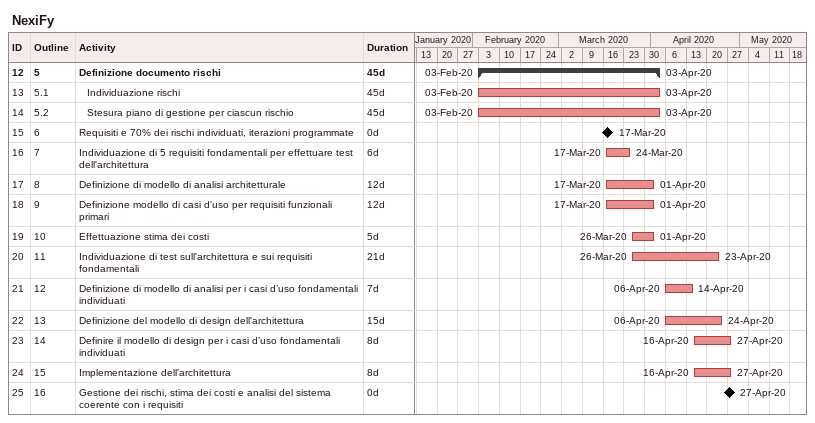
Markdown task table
NexiFy

| ID | WBS | Task | Duration | Start | Finish |
|---|---|---|---|---|---|
| 12 | 5 | **Definizione documento rischi** | 45d | 2020-02-03 | 2020-04-03 |
| 13 | 5.1 | Individuazione rischi | 45d | 2020-02-03 | 2020-04-03 |
| 14 | 5.2 | Stesura piano di gestione per ciascun rischio | 45d | 2020-02-03 | 2020-04-03 |
| 15 | 6 | Requisiti e 70% dei rischi individuati, iterazioni programmate | 0d | 2020-03-17 | 2020-03-17 |
| 16 | 7 | Individuazione di 5 requisiti fondamentali per effettuare test dell'architettura | 6d | 2020-03-17 | 2020-03-24 |
| 17 | 8 | Definizione di modello di analisi architetturale | 12d | 2020-03-17 | 2020-04-01 |
| 18 | 9 | Definizione modello di casi d'uso per requisiti funzionali primari | 12d | 2020-03-17 | 2020-04-01 |
| 19 | 10 | Effettuazione stima dei costi | 5d | 2020-03-26 | 2020-04-01 |
| 20 | 11 | Individuazione di test sull'architettura e sui requisiti fondamentali | 21d | 2020-03-26 | 2020-04-23 |
| 21 | 12 | Definizione di modello di analisi per i casi d’uso fondamentali individuati | 7d | 2020-04-06 | 2020-04-14 |
| 22 | 13 | Definizione del modello di design dell'architettura | 15d | 2020-04-06 | 2020-04-24 |
| 23 | 14 | Definire il modello di design per i casi d’uso fondamentali individuati | 8d | 2020-04-16 | 2020-04-27 |
| 24 | 15 | Implementazione dell'architettura | 8d | 2020-04-16 | 2020-04-27 |
| 25 | 16 | Gestione dei rischi, stima dei costi e analisi del sistema coerente con i requisiti | 0d | 2020-04-27 | 2020-04-27 |
